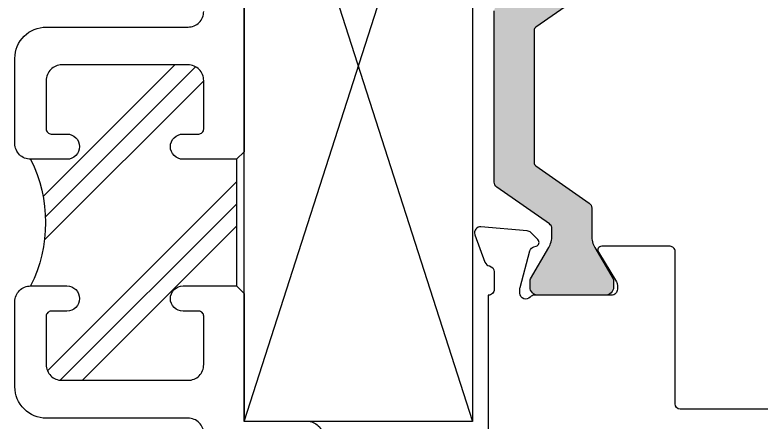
# Model space of a CAD drawing. Extents: x -7 to 79, y -106 to 76.
# Drawn here: x 14.568 to 16.046, y 56.168 to 56.975 of the extents above; entities that cross this region are included whole.
import ezdxf

# ---------------------------------------------------------------- set-up
doc = ezdxf.new("R2010")
doc.units = 0
doc.header["$MEASUREMENT"] = 0
doc.layers.get('0').update_dxf_attribs({"linetype": 'CONTINUOUS'})
for name, color, linetype in [('FRAME', 1, 'CONTINUOUS'), ('GLASS', 7, 'CONTINUOUS'), ('TEXT', 7, 'CONTINUOUS'), ('VENT', 5, 'CONTINUOUS')]:
    doc.layers.add(name, color=color, linetype=linetype)

# ---------------------------------------------------------------- blocks, each defined once
blk = doc.blocks.new('3773-Lead Stile')
h = blk.add_hatch(color=7)
h.dxf.hatch_style = 1
h.paths.add_polyline_path([(0.1484, 0.1309, -0.244698), (0.1518, 0.1373), (0.2575, 0.2114, 0.244698), (0.2626, 0.2211), (0.2626, 0.2758, -0.131652), (0.2689, 0.2994), (0.2824, 0.3228), (0.3048, 0.3615, 0.131652), (0.3059, 0.3657), (0.3059, 0.378, 0.414214), (0.2901, 0.3937), (0.1563, 0.3937, 0.414214), (0.1405, 0.378), (0.1405, 0.3657, 0.131652), (0.1416, 0.3615), (0.164, 0.3228), (0.1775, 0.2994, -0.131652), (0.1838, 0.2758), (0.1838, 0.2621, -0.244698), (0.1788, 0.2524), (0.0747, 0.1795, 0.244698), (0.0697, 0.1698), (0.0697, -0.1698, 0.244698), (0.0747, -0.1795), (0.1788, -0.2524, -0.103471), (0.1821, -0.2559, -0.13774), (0.1838, -0.2621), (0.1838, -0.2758, -0.131652), (0.1775, -0.2994), (0.1416, -0.3615, 0.131652), (0.1405, -0.3657), (0.1405, -0.378, 0.414214), (0.1563, -0.3937), (0.2901, -0.3937, 0.414214), (0.3059, -0.378), (0.3059, -0.3657, 0.137872), (0.3047, -0.3614), (0.3046, -0.3613), (0.2689, -0.2994, -0.131652), (0.2626, -0.2758), (0.2626, -0.2211, 0.244698), (0.2575, -0.2114), (0.1518, -0.1373, -0.244698), (0.1484, -0.1309)])
at = {"color": 7, "lineweight": 30}
blk.add_lwpolyline([(0.2575, 0.2114), (0.1518, 0.1373, 0.244698), (0.1484, 0.1309), (0.1484, -0.1309, 0.244698), (0.1518, -0.1373), (0.2575, -0.2114, -0.244698), (0.2626, -0.2211), (0.2626, -0.2758, 0.131652), (0.2689, -0.2994), (0.3048, -0.3615, -0.131652), (0.3059, -0.3657), (0.3059, -0.378, -0.414214), (0.2901, -0.3937), (0.1563, -0.3937, -0.414214), (0.1405, -0.378), (0.1405, -0.3657, -0.131652), (0.1416, -0.3615), (0.1775, -0.2994, 0.131652), (0.1838, -0.2758), (0.1838, -0.2621, 0.13774), (0.1821, -0.2559, 0.103471), (0.1788, -0.2524), (0.0747, -0.1795, -0.244698), (0.0697, -0.1698), (0.0697, 0.1698, -0.244698)], format="xyb", dxfattribs=at)
blk.add_lwpolyline([(1.8576, -0.6197), (0.4378, -0.6197, -0.406968), (0.4278, -0.6093), (0.4278, -0.3069, 0.414214), (0.4178, -0.2969), (0.2824, -0.2969, 0.585524), (0.2758, -0.3087), (0.3117, -0.3675, -0.137872), (0.3134, -0.3735), (0.3134, -0.3821, -0.414214), (0.3018, -0.3937), (0.1493, -0.3937, 0.213422), (0.1407, -0.3976, -0.6885), (0.1204, -0.3898), (0.1204, -0.3812, -0.065543), (0.1208, -0.3782), (0.1401, -0.306, -0.267949), (0.1483, -0.2978), (0.1527, -0.2966, 0.57735), (0.1562, -0.2836), (0.1421, -0.2696, 0.176327), (0.1349, -0.2662), (0.0433, -0.2582, 0.548619), (0.0313, -0.2737), (0.0313, -0.2738), (0.0512, -0.3284, 0.263725), (0.06, -0.3358, -0.359508), (0.0694, -0.3472), (0.0694, -0.3821, -0.414214), (0.0578, -0.3937), (0.0578, -0.6815, 0.414214)], format="xyb")
blk = doc.blocks.new('3809 BLOCK FRAME')
h = blk.add_hatch()
h.set_pattern_fill('PLAST', color=256, angle=45, style=0)
h.set_pattern_definition([(45, (-4.25098, -6.643), (-0.176777, 0.176777), []), (45, (-4.27308, -6.6209), (-0.176777, 0.176777), []), (45, (-4.29517, -6.5988), (-0.176777, 0.176777), [])])
edge = h.paths.add_edge_path()
edge.add_arc((-0.937, 0.093), 0.031, 270, 360, ccw=False)
edge.add_line((-0.937, 0.062), (-1.033, 0.062))
edge.add_arc((-1.033, 0.072), 0.01, 180, 270, ccw=False)
edge.add_line((-1.043, 0.072), (-1.043, 0.103))
edge.add_arc((-1.068, 0.103), 0.025, 360, 450)
edge.add_arc((-1.068, 0.103), 0.025, 90, 180)
edge.add_line((-1.093, 0.103), (-1.093, 0.031))
edge.add_arc((-1.2185, -0.2208), 0.2814, 63.5092, 116.4908)
edge.add_line((-1.344, 0.031), (-1.344, 0.103))
edge.add_arc((-1.369, 0.103), 0.025, 0, 90)
edge.add_arc((-1.369, 0.103), 0.025, 90, 180)
edge.add_line((-1.394, 0.103), (-1.394, 0.072))
edge.add_arc((-1.404, 0.072), 0.01, 270, 360, ccw=False)
edge.add_line((-1.404, 0.062), (-1.5, 0.062))
edge.add_arc((-1.5, 0.093), 0.031, 180, 270, ccw=False)
edge.add_line((-1.531, 0.093), (-1.531, 0.343))
edge.add_arc((-1.5, 0.343), 0.031, 90, 180, ccw=False)
edge.add_line((-1.5, 0.374), (-1.404, 0.374))
edge.add_arc((-1.404, 0.364), 0.01, 0, 90, ccw=False)
edge.add_line((-1.394, 0.364), (-1.394, 0.333))
edge.add_arc((-1.369, 0.333), 0.025, 180, 270)
edge.add_arc((-1.369, 0.333), 0.025, 270, 360)
edge.add_line((-1.344, 0.333), (-1.344, 0.439))
edge.add_line((-1.344, 0.439), (-1.093, 0.439))
edge.add_line((-1.093, 0.439), (-1.093, 0.333))
edge.add_arc((-1.068, 0.333), 0.025, 180, 270)
edge.add_arc((-1.068, 0.333), 0.025, 270, 360)
edge.add_line((-1.043, 0.333), (-1.043, 0.364))
edge.add_arc((-1.033, 0.364), 0.01, 90, 180, ccw=False)
edge.add_line((-1.033, 0.374), (-0.937, 0.374))
edge.add_arc((-0.937, 0.343), 0.031, 0, 90, ccw=False)
edge.add_line((-0.906, 0.343), (-0.906, 0.093))
blk.add_line((-1.093, 0.439), (-1.344, 0.439))
for points in [[(-1.093, 0.439), (-1.093, 0.333, 0.414214), (-1.068, 0.308, 0.414214), (-1.043, 0.333), (-1.043, 0.364, -0.414214), (-1.033, 0.374), (-0.937, 0.374, -0.414214), (-0.906, 0.343), (-0.906, 0.093, -0.414214), (-0.937, 0.062), (-1.033, 0.062, -0.414214), (-1.043, 0.072), (-1.043, 0.103, 0.414214), (-1.068, 0.128), (-1.068, 0.128, 0.414214), (-1.093, 0.103), (-1.093, 0.031, 0.414214), (-1.062, 0), (-0.893, 0, 0.414214), (-0.831, 0.062), (-0.831, 0.343, -0.414214), (-0.8, 0.374)], [(-1.344, 0.439), (-1.344, 0.439), (-1.359, 0.454), (-1.612, 0.454), (-1.612, 0.579, 0.414214), (-1.643, 0.61), (-1.799, 0.61, 0.414214), (-1.83, 0.579, 0.414214), (-1.799, 0.548), (-1.674, 0.548), (-1.674, 0.454), (-4.425, 0.454)], [(-1.637, 0.374, -0.414214), (-1.606, 0.343), (-1.606, 0.062, 0.414214), (-1.544, 0), (-1.375, 0, 0.414214), (-1.344, 0.031), (-1.344, 0.103, 0.414214), (-1.369, 0.128, 0.414214), (-1.394, 0.103), (-1.394, 0.072, -0.414214), (-1.404, 0.062), (-1.5, 0.062, -0.414214), (-1.531, 0.093), (-1.531, 0.343, -0.414214), (-1.5, 0.374), (-1.404, 0.374, -0.414214), (-1.394, 0.364), (-1.394, 0.333, 0.414214), (-1.369, 0.308, 0.414214), (-1.344, 0.333), (-1.344, 0.439)]]:
    blk.add_lwpolyline(points, format="xyb")
blk.add_lwpolyline([(-0.185, 0.454), (-1.078, 0.454), (-1.093, 0.439)])
blk.add_arc((-1.2185, -0.2208), 0.2814, 63.5092, 116.4908)

msp = doc.modelspace()

# ---------------------------------------------------------------- linework, layer by layer
at = {"layer": 'GLASS'}
for p, q in [((15.0224, 56.1688), (15.0224, 57.5773)), ((15.0224, 57.5773), (15.4744, 56.1688)), ((15.0224, 56.1688), (15.4744, 57.5773)), ((15.4744, 56.1688), (15.0224, 56.1688))]:
    msp.add_line(p, q, dxfattribs=at)
at = {"layer": 'TEXT'}
msp.add_line((15.4744, 57.5773), (15.4744, 56.1688), dxfattribs=at)

# ---------------------------------------------------------------- block references
at = {"layer": 'FRAME', "xscale": -1, "rotation": 270}
msp.add_blockref('3809 BLOCK FRAME', (14.5684, 57.7817), dxfattribs=at)
at = {"layer": 'VENT'}
msp.add_blockref('3773-Lead Stile', (15.4482, 56.8131), dxfattribs=at)

doc.saveas('drawing.dxf')
